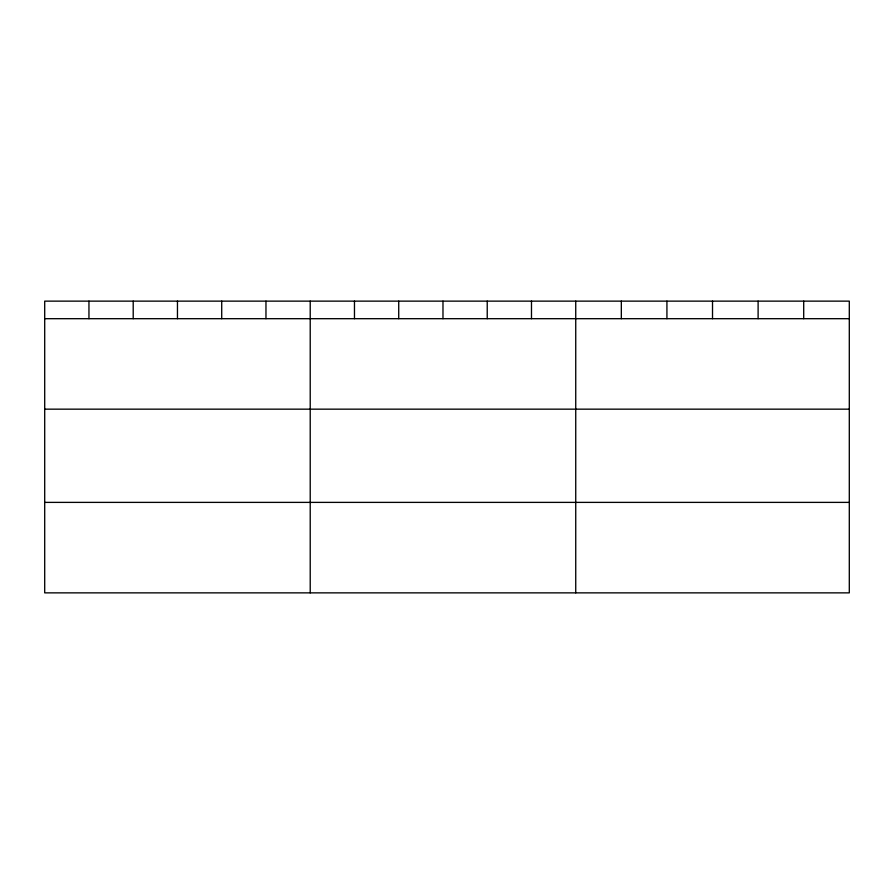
<?xml version="1.0" encoding="UTF-8"?>
<svg xmlns="http://www.w3.org/2000/svg" width="894" height="894" viewBox="0 0 894 894"><rect width="100%" height="100%" fill="white"/><g stroke="black" fill="none" stroke-linecap="round" stroke-linejoin="round"><path stroke-width="1.34" d="M849.3 409.161L849.3 301.133L44.7 301.133L44.7 592.867L849.3 592.867L849.3 409.161L44.7 409.161M44.7 318.689L849.3 318.689M44.7 502.383L849.3 502.383M803.706 301.133L803.706 318.689M758.112 301.133L758.112 318.689M712.518 301.133L712.518 318.689M666.924 301.133L666.924 318.689M621.33 301.133L621.33 318.689M575.736 301.133L575.736 592.867M531.483 301.133L531.483 318.689M487.23 301.133L487.23 318.689M442.977 301.133L442.977 318.689M398.724 301.133L398.724 318.689M354.471 301.133L354.471 318.689M310.218 301.133L310.218 592.867M265.965 301.133L265.965 318.689M221.712 301.133L221.712 318.689M177.459 301.133L177.459 318.689M133.206 301.133L133.206 318.689M88.953 301.133L88.953 318.689"/></g></svg>
